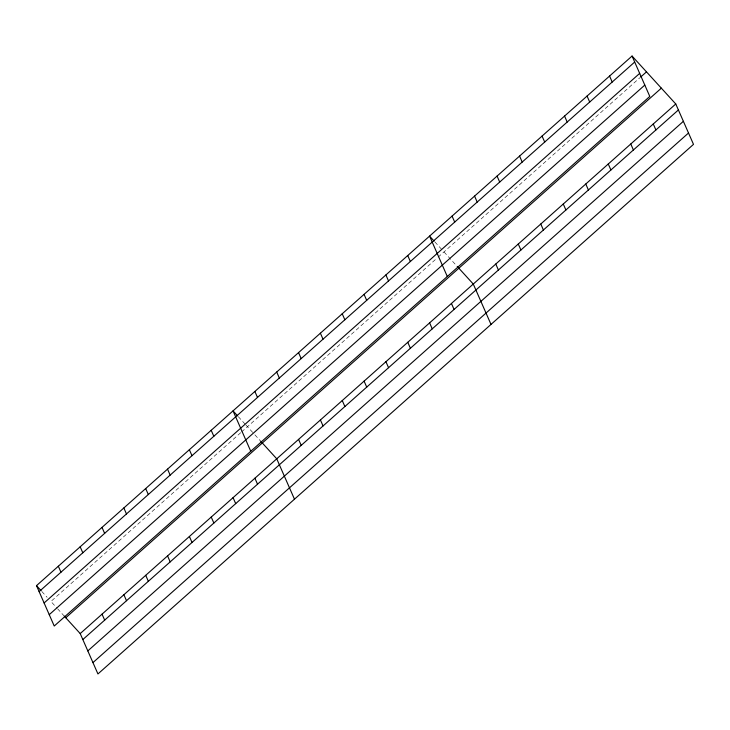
<?xml version="1.0" encoding="UTF-8"?>
<svg xmlns="http://www.w3.org/2000/svg" width="730" height="730" viewBox="0 0 730 730"><rect width="100%" height="100%" fill="white"/><g stroke="black" fill="none" stroke-linecap="round" stroke-linejoin="round"><path stroke-width="0.55" stroke-dasharray="3.65 2.74" d="M240.745 432.671L50.927 601.456L56.867 607.981M241.584 431.923L437.279 257.9M438.119 257.152L639.827 77.791M434.888 241.94L442.48 250.262M443.995 251.923L457.372 266.596M238.354 416.702L245.18 424.194M245.946 425.024L254.149 434.022M254.889 434.843L260.838 441.358M41.811 591.464L47.131 597.295M57.615 608.793L64.295 616.129"/><path stroke-width="1.09" d="M632.061 56.046L649.791 96.424L54.23 626.021L36.5 585.642L632.061 56.046L675.77 103.979L693.5 144.357L97.939 673.954L80.209 633.576L64.295 616.129M39.128 591.619L634.689 62.032M44.11 602.971L639.672 73.383M640.657 77.051L646.488 71.868M49.239 614.669L644.809 85.072M65.782 617.753L661.353 88.157M80.209 633.576L675.77 103.979M82.837 639.553L678.398 109.965M87.819 650.904L683.38 121.317M92.947 662.603L688.518 133.006M434.131 241.101L429.578 236.109L447.298 276.488M457.372 266.596L473.277 284.043L491.007 324.421M237.588 415.872L233.034 410.871L250.764 451.259M260.838 441.358L276.743 458.805L294.473 499.183M36.5 585.642L41.053 590.634M653.277 123.981L655.905 129.967M609.568 76.057L612.196 82.034M630.775 143.993L633.403 149.978M587.066 96.059L589.694 102.045M608.273 163.994L610.9 169.981M564.564 116.07L567.192 122.047M585.779 184.006L588.407 189.992M542.071 136.072L544.699 142.058M563.277 204.017L565.905 209.994M519.568 156.083L522.196 162.06M540.775 224.019L543.403 230.005M497.075 176.085L499.694 182.071M518.282 244.03L520.91 250.007M474.573 196.096L477.201 202.082M495.78 264.032L498.408 270.018M452.071 216.098L454.699 222.084M451.441 303.461L454.069 309.438M407.732 255.527L410.36 261.513M429.605 322.879L432.233 328.856M385.896 274.945L388.524 280.931M407.769 342.297L410.397 348.274M364.06 294.363L366.688 300.349M385.933 361.715L388.561 367.701M342.224 313.781L344.852 319.767M364.097 381.133L366.725 387.119M320.388 333.199L323.016 339.185M342.26 400.551L344.879 406.537M298.552 352.617L301.171 358.603M320.424 419.969L323.043 425.955M276.716 372.035L279.334 378.021M298.579 439.387L301.207 445.373M254.87 391.453L257.498 397.439M254.907 478.223L257.535 484.209M211.198 430.289L213.826 436.275M233.071 497.641L235.699 503.627M189.362 449.707L191.99 455.693M211.235 517.059L213.863 523.045M167.526 469.135L170.154 475.111M189.398 536.477L192.017 542.463M145.69 488.552L148.318 494.529M167.562 555.895L170.181 561.881M123.854 507.97L126.472 513.947M145.717 575.313L148.345 581.299M102.008 527.389L104.636 533.365M123.881 594.731L126.509 600.717M80.172 546.807L82.8 552.783M102.045 614.158L104.673 620.135M58.336 566.224L60.964 572.201"/></g></svg>
